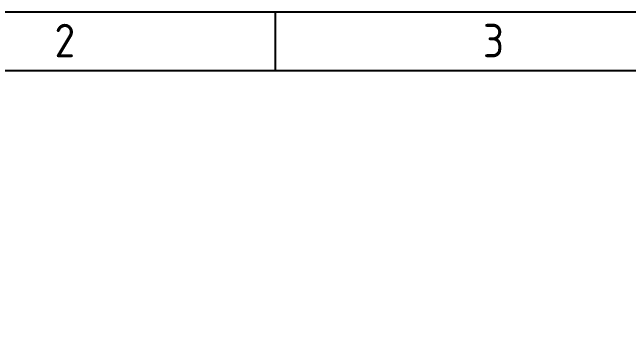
# Model space of a CAD drawing. Header units: inches. Extents: x 32166 to 66782, y 2386 to 7162.
# Drawn here: x 32622.9 to 33079.6, y 3984.7 to 4228.6 of the extents above; entities that cross this region are included whole.
import ezdxf
from ezdxf.enums import TextEntityAlignment as Align

# ---------------------------------------------------------------- set-up
doc = ezdxf.new("R2010")
doc.units = ezdxf.units.IN
doc.header["$LTSCALE"] = 0.64311
doc.header["$MEASUREMENT"] = 0
doc.layers.get('0').update_dxf_attribs({"linetype": 'CONTINUOUS'})
doc.styles.add('ISO Proportional', font='isocp')

msp = doc.modelspace()

# ---------------------------------------------------------------- linework, layer by layer
for p, q in [((32817.68, 4228.61), (32817.68, 4185.17)), ((34728.68, 4185.17), (32209.64, 4185.17))]:
    msp.add_line(p, q)
msp.add_lwpolyline([(32166.21, 2385.86), (34772.11, 2385.86), (34772.11, 4228.61), (32166.21, 4228.61)], close=True)

# ---------------------------------------------------------------- texts
at = {"style": 'ISO Proportional'}
for s, p in [('2', (32661.79, 4207.7)), ('3', (32979.42, 4207.7))]:
    msp.add_text(s, height=24.82, dxfattribs=at).set_placement(p, align=Align.MIDDLE)

doc.saveas('drawing.dxf')
